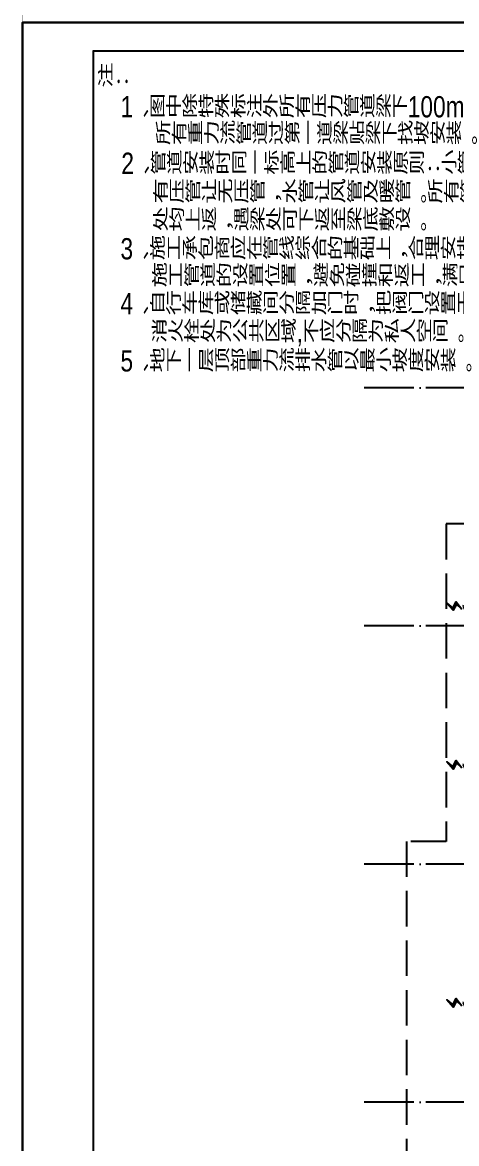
# Model space of a CAD drawing. Extents: x -186750 to 855523, y -12902 to 560425.
# Drawn here: x 93204 to 108523, y 6934 to 46500 of the extents above; entities that cross this region are included whole.
import ezdxf
from ezdxf.xclip import XClip

# ---------------------------------------------------------------- set-up
doc = ezdxf.new("R2010")
doc.units = 0
doc.header["$LTSCALE"] = 1000
doc.header["$MEASUREMENT"] = 0
doc.header["$XCLIPFRAME"] = 0
for name, pattern in [('104-10 轴网$0$DOTE', [2.4200000000000004, 2, -0.2, 0.02, -0.2]), ('8#楼幕墙$0$109-34 轴网$0$L1$0$$AUDIT_BAD_LTYPE1', [0]), ('8#楼幕墙$0$DASH', [0.35, 0.25, -0.1]), ('X-104 8#10#平面$0$109-34 轴网$0$L1$0$$AUDIT_BAD_LTYPE1', [0]), ('X-104 8#10#平面$0$DASH', [0.35, 0.25, -0.1])]:
    doc.linetypes.add(name, pattern=pattern)
for name, color, linetype in [('104-10 轴网$0$A_AXIS-轴线', 252, '104-10 轴网$0$DOTE'), ('8#楼幕墙$0$A-C_玻璃幕墙', 140, 'Continuous'), ('8#楼幕墙$0$A-C_窗b', 191, 'Continuous'), ('PIPE-消防', 1, 'Continuous'), ('X-104 8#10#平面$0$A-O_屋面', 201, 'Continuous')]:
    doc.layers.add(name, color=color, linetype=linetype)
doc.layers.add('8#楼幕墙$0$04-不打印_辅助线', color=165, linetype='Continuous', plot=False)
doc.layers.add('8#楼幕墙$0$04-电动窗', color=1, linetype='Continuous', plot=False)
doc.styles.add('_HZTXT', font='@ros.shx', dxfattribs={"width": 0.7, "bigfont": '@jd.shx'})

# ---------------------------------------------------------------- blocks, each defined once
blk = doc.blocks.new('fgffgfgfg')
at = {"layer": 'PIPE-消防', "linetype": 'ByBlock', "style": '_HZTXT', "width": 0.8}
for s, p in [('注：', (-124097.6361233729, 20834.86036851962, -2.180216253022055e-08)), ('1、图中除特殊标注外所有压力管道梁下100mm安装；', (-123553.6459654259, 20114.15557414253, -2.180216253022055e-08)), ('所有重力流管道过第一道梁贴梁下找坡安装。', (-122744.4372724282, 19482.7361067902, -2.180216253022055e-08)), ('2、管道安装时同一标高上的管道安装原则：小管让大管，', (-123532.8773195673, 18784.59860984527)), ('有压管让无压管，水管让风管及暖管。所有管线交叉', (-122802.8894692141, 18107.69639962341)), ('处均上返，遇梁处可下返至梁底敷设。', (-122802.8894692141, 17450.25144793268)), ('3、施工承包商应在管线综合的基础上，合理安排、调整', (-123553.6459654259, 16773.14748853777, -2.180216253022055e-08)), ('施工管道的设置位置，避免碰撞和返工，满足净高要求。', (-122830.2516070462, 16137.52036569786, -2.180216253022055e-08)), ('4、自行车库或储藏间分隔加门时，把阀门设置于公开区域; ', (-123553.6459654259, 15481.58529332612, -2.180216253022055e-08)), ('消火栓处为公共区域,不应分隔为私人空间。', (-122830.2364523175, 14823.42973476608, -2.180216253022055e-08)), ('5、地下一层顶部重力流排水管以最小坡度安装。', (-123553.6459654259, 14134.61979121674, -2.180216253022055e-08))]:
    blk.add_text(s, height=500, dxfattribs=at).set_placement(p)
blk = doc.blocks.new('图框-A1')
for points, const_width in [([(5.684341886080801e-13, 0), (841.0000000000002, 0), (841.0000000000002, 594), (5.684341886080801e-13, 594)], 0.05), ([(765.9999999999966, 584), (25.00000000000045, 584), (25.00000000000045, 10), (766.0000000000002, 10)], 0.5)]:
    blk.add_lwpolyline(points, close=True, dxfattribs=dict(const_width=const_width))
at = {"const_width": 0.05}
blk.add_lwpolyline([(5.684341886080801e-13, 297), (2.000000000000568, 297)], dxfattribs=at)
blk = doc.blocks.new('104-10 轴网')
at = {"layer": '104-10 轴网$0$A_AXIS-轴线', "linetype": '104-10 轴网$0$DOTE'}
for p, q in [((168929.5977508623, 33599.99999999987), (113929.5977508621, 33599.99999999983)), ((168929.5977508623, 25199.99999999987), (113929.5977508621, 25199.99999999982)), ((168929.5977508623, 16799.99999999987), (113929.5977508621, 16799.99999999982)), ((168929.5977508623, 8399.999999999873), (113929.5977508621, 8399.999999999822))]:
    blk.add_line(p, q, dxfattribs=at)
at = {"layer": 'Defpoints'}
blk.add_lwpolyline([(104379.5977508624, 45500.00000000001), (178479.5977508625, 45499.99999999999), (178479.5977508625, -11900.00000000001), (104379.5977508624, -11899.99999999996)], close=True, dxfattribs=at)
blk = doc.blocks.new('104-8910 结构')
at = {"layer": 'Defpoints'}
blk.add_lwpolyline([(-19000, -118200), (61000, -118200.0000000002), (60999.99999999996, 41799.99999999983), (-19000, 41799.99999999996)], close=True, dxfattribs=at)
blk = doc.blocks.new('8#楼幕墙$0$$TCHSYS$WIN2D')
for p, q in [((-0.5, 0.5), (0.5, 0.5)), ((-0.5, 0.5), (-0.4999999999999999, -0.5)), ((0.5, 0.5), (0.4999999999999998, -0.5)), ((0.5, 0.1666666666666666), (-0.5, 0.1666666666666666)), ((0.5, -0.1666666666666667), (-0.5, -0.1666666666666667)), ((-0.4999999999999999, -0.5), (0.5, -0.5))]:
    blk.add_line(p, q)
blk = doc.blocks.new('8#楼幕墙$0$开启扇')
at = {"layer": '8#楼幕墙$0$04-电动窗'}
h = blk.add_hatch(color=1, dxfattribs=at)
h.dxf.hatch_style = 1
h.paths.add_polyline_path([(771.2538212353829, 399.4187931009801), (600.4963348774836, 588.0845509109495), (817.000029503055, 705.4227948976622), (568.9130649687795, 925.0510056701896), (737.6166181836743, 715.3361196324695), (521.1129235581029, 597.9978756457567)])
at = {"linetype": '8#楼幕墙$0$DASH'}
blk.add_lwpolyline([(0, 49.99999999714782), (670, 349.9999999971478), (1340, 49.99999999714782)], dxfattribs=at)
at = {"layer": '8#楼幕墙$0$04-电动窗', "color": 1}
blk.add_lwpolyline([(771.2538212353829, 399.4187931009801), (600.4963348774836, 588.0845509109495), (817.000029503055, 705.4227948976622), (568.9130649687795, 925.0510056701896), (737.6166181836743, 715.3361196324695), (521.1129235581029, 597.9978756457567), (771.2538212353829, 399.4187931009801)], close=True, dxfattribs=at)
at = {"xscale": -1340, "yscale": 300, "zscale": 1340, "rotation": 180}
blk.add_blockref('8#楼幕墙$0$$TCHSYS$WIN2D', (670, -100), dxfattribs=at)
blk = doc.blocks.new('8#楼幕墙')
at = {"layer": '8#楼幕墙$0$04-不打印_辅助线'}
blk.add_lwpolyline([(-18549.99999999977, -12899.99999999965), (65550.00000000023, -12899.99999999942), (65550.00000000023, 46500.00000000058), (-18549.99999999977, 46500.00000000041)], close=True, dxfattribs=at)
at = {"layer": '8#楼幕墙$0$A-C_玻璃幕墙', "linetype": '8#楼幕墙$0$109-34 轴网$0$L1$0$$AUDIT_BAD_LTYPE1', "xscale": -1, "rotation": 90}
for p in [(-2649.999999978449, 26570.00000000594), (-2650.000000002561, 12570.00000000547)]:
    blk.add_blockref('8#楼幕墙$0$开启扇', p, dxfattribs=at)
at = {"layer": '8#楼幕墙$0$A-C_窗b', "color": 4, "linetype": '8#楼幕墙$0$109-34 轴网$0$L1$0$$AUDIT_BAD_LTYPE1', "xscale": -1, "rotation": 90}
blk.add_blockref('8#楼幕墙$0$开启扇', (-2650.00000000291, 20970.00000000617), dxfattribs=at)
blk = doc.blocks.new('X-104 8#10#平面')
at = {"linetype": 'X-104 8#10#平面$0$109-34 轴网$0$L1$0$$AUDIT_BAD_LTYPE1'}
blk.add_lwpolyline([(177306.9507218329, 46500.00000000003), (177306.9507218329, -12899.99999999997), (93206.95072183292, -12899.99999999994), (93206.95072183292, 46500.00000000003)], close=True, dxfattribs=at)
at = {"layer": 'X-104 8#10#平面$0$A-O_屋面', "linetype": 'X-104 8#10#平面$0$DASH', "ltscale": 5}
blk.add_lwpolyline([(154556.950721833, 38599.99999999971), (136156.950721833, 38599.99999999971), (136156.950721833, 37199.99999999971), (124956.950721833, 37199.99999999971), (124956.950721833, 30199.99999999971), (119356.950721833, 30199.99999999971), (119356.9507218294, 28799.99999999808), (108156.950721833, 28799.99999999971), (108156.950721833, 17599.99999999971), (106756.950721833, 17599.99999999974), (106756.9507218329, -3603.639836526272), (106756.9507218329, -3600.000000000291), (120956.9507218329, -3600.000000000291), (120956.9507229977, -2699.999986043171), (131256.9507218296, -2699.999986043025), (131256.9507440771, -800.000000000291), (132156.950721833, -800.000000000291), (132156.950721833, 11799.99999999971), (139156.950721833, 11799.99999999968)], dxfattribs=at)
at = {"linetype": 'X-104 8#10#平面$0$109-34 轴网$0$L1$0$$AUDIT_BAD_LTYPE1'}
ref = blk.add_blockref('8#楼幕墙', (111756.9507218327, -1.455191522836685e-10), dxfattribs=at)
XClip(ref).set_block_clipping_path([(-18549.999999999476, -12899.999999999882), (65550.0000000003, 284100.0000000003)])
at = {"xscale": 100, "yscale": 100, "zscale": 100}
for p in [(93206.95072183316, 46500.00000000009), (93206.95072183292, -12899.99999999994)]:
    blk.add_blockref('图框-A1', p, dxfattribs=at)
at = {"linetype": 'X-104 8#10#平面$0$109-34 轴网$0$L1$0$$AUDIT_BAD_LTYPE1'}
ref = blk.add_blockref('104-10 轴网', (-8672.647029029395, 2.91038304567337e-11), dxfattribs=at)
XClip(ref).set_block_clipping_path([(104379.59775086239, -11899.999999999955), (178479.5977508624, 45500.000000000044)])
ref = blk.add_blockref('104-8910 结构', (153886.9507218331, -72700.0000000005), dxfattribs=dict(at, rotation=180))
XClip(ref).set_block_clipping_path([(-15919.999999999593, -118200.00000000006), (58180.00000000029, -60800.00000000007)])

msp = doc.modelspace()

# ---------------------------------------------------------------- linework, layer by layer
msp.add_lwpolyline([(93206.95072183292, -12899.9999999998), (177306.9507218332, -12899.9999999998), (177306.9507218332, 46500.00000000055), (93206.95072183292, 46500.00000000055)], close=True)

# ---------------------------------------------------------------- block references
msp.add_blockref('X-104 8#10#平面', (0, 0))
at = {"xscale": 1.5, "yscale": 1.5, "zscale": 1.5, "rotation": 359.9999898057399}
msp.add_blockref('fgffgfgfg', (281993.4898911388, 12977.77832118778), dxfattribs=at)

doc.saveas('drawing.dxf')
